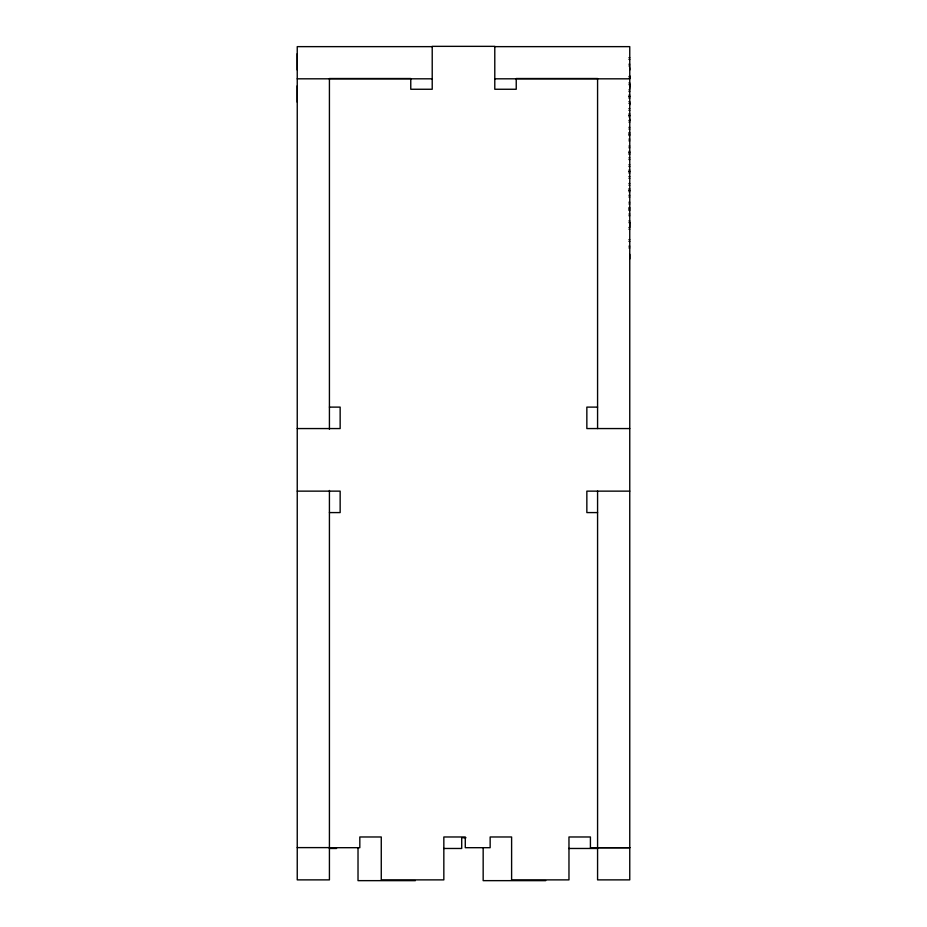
<?xml version="1.0" encoding="UTF-8"?>
<svg xmlns="http://www.w3.org/2000/svg" width="927" height="927" viewBox="0 0 927 927"><rect width="100%" height="100%" fill="white"/><g stroke="black" fill="none" stroke-linecap="round" stroke-linejoin="round"><path stroke-width="1.39" d="M297.243 102.19L297.243 85.817M297.243 70.023L297.243 53.639M629.757 258.957L629.757 254.334M629.757 226.779L629.757 222.167M629.757 120.927L629.757 118.911M629.757 104.844L629.757 102.526M629.757 88.459L629.757 86.443M629.757 86.118L629.757 83.801M629.757 78.065L629.757 75.759M629.757 70.023L629.757 67.717M628.981 59.432L629.757 59.432M628.981 65.956L629.757 65.956M628.981 78.158L629.757 78.158M628.981 84.681L629.757 84.681M628.981 91.611L629.757 91.611M628.981 96.883L629.757 96.883M628.981 98.123L629.757 98.123M628.981 103.407L629.757 103.407M628.981 110.336L629.757 110.336M628.981 115.608L629.757 115.608M628.981 116.848L629.757 116.848M628.981 122.132L629.757 122.132M628.981 129.062L629.757 129.062M628.981 134.334L629.757 134.334M628.981 135.574L629.757 135.574M628.981 140.858L629.757 140.858M628.981 147.787L629.757 147.787M628.981 153.059L629.757 153.059M628.981 154.299L629.757 154.299M628.981 159.583L629.757 159.571M628.981 166.512L629.757 166.512M628.981 171.785L629.757 171.785M628.981 173.025L629.757 173.025M628.981 178.297L629.757 178.297M628.981 185.238L629.757 185.226M628.981 190.51L629.757 190.51M628.981 191.75L629.757 191.75M628.981 197.022L629.757 197.022M628.981 203.952L629.757 203.952M628.981 209.235L629.757 209.235M628.981 210.475L629.757 210.475M628.981 215.748L629.757 215.748M628.981 222.677L629.757 222.677M628.981 229.201L629.757 229.201M628.981 241.402L629.757 241.402M628.981 247.926L629.757 247.926M432.214 46.64L297.243 46.64L297.243 879.874L329.421 879.874L329.421 490.476M494.786 46.64L629.757 46.64L629.757 879.874L597.579 879.874L597.579 491.136M629.757 57.694L628.969 57.694M629.757 64.218L628.969 64.218M629.757 76.42L628.969 76.42M297.243 78.818L432.214 78.818M494.786 78.818L629.757 78.83M629.757 82.943L628.969 82.943M629.757 89.873L628.969 89.873M629.757 95.145L628.969 95.145M629.757 96.385L628.969 96.385M629.757 101.669L628.969 101.669M629.757 108.598L628.969 108.598M629.757 113.87L628.969 113.87M629.757 115.11L628.969 115.11M629.757 120.394L628.969 120.394M629.757 127.323L628.969 127.323M629.757 132.596L628.969 132.596M629.757 133.836L628.969 133.836M629.757 139.12L628.969 139.108M629.757 146.049L628.969 146.049M629.757 151.321L628.969 151.321M629.757 152.561L628.969 152.561M629.757 157.833L628.969 157.833M629.757 164.774L628.969 164.763M629.757 170.047L628.969 170.047M629.757 171.286L628.969 171.286M629.757 176.559L628.969 176.559M629.757 183.488L628.969 183.488M629.757 188.772L628.969 188.772M629.757 190.012L628.969 190.012M629.757 195.284L628.969 195.284M629.757 202.213L628.969 202.213M629.757 207.497L628.969 207.497M629.757 208.737L628.969 208.737M629.757 214.01L628.969 214.01M629.757 220.939L628.969 220.939M629.757 227.463L628.969 227.463M629.757 239.664L628.969 239.664M629.757 246.188L628.969 246.188M329.421 407.115L340.151 407.115L340.151 428.564L297.243 428.564M597.579 407.115L586.849 407.115L586.849 428.564L629.757 428.564M297.243 491.136L340.151 491.136L340.151 512.585L329.421 512.585M629.757 491.136L586.849 491.136L586.849 512.585L597.579 512.585M466.003 837.741L461.716 837.741L461.716 848.472L443.755 848.472M297.243 847.614L329.421 847.614M597.579 847.695L629.757 847.695M329.421 847.695L359.815 847.695L359.815 836.977L381.264 836.977L381.264 879.874L443.836 879.874L443.836 836.977L465.284 836.977L465.284 847.695L490.151 847.695L490.151 836.977L511.611 836.977L511.611 879.874L568.969 879.874L568.969 836.977L590.418 836.977L590.418 847.695L629.757 847.695M329.421 848.472L336.571 848.472M568.633 848.472L597.579 848.472M415.389 880.65L358.019 880.65L358.019 848.472M545.736 880.65L483.164 880.65L483.164 848.472M597.579 428.564L597.579 78.528L516.235 78.528L516.235 89.259L494.786 89.259L494.786 46.35L432.214 46.35L432.214 89.259L410.765 89.259L410.765 78.528L329.421 78.528L329.421 429.259"/></g></svg>
